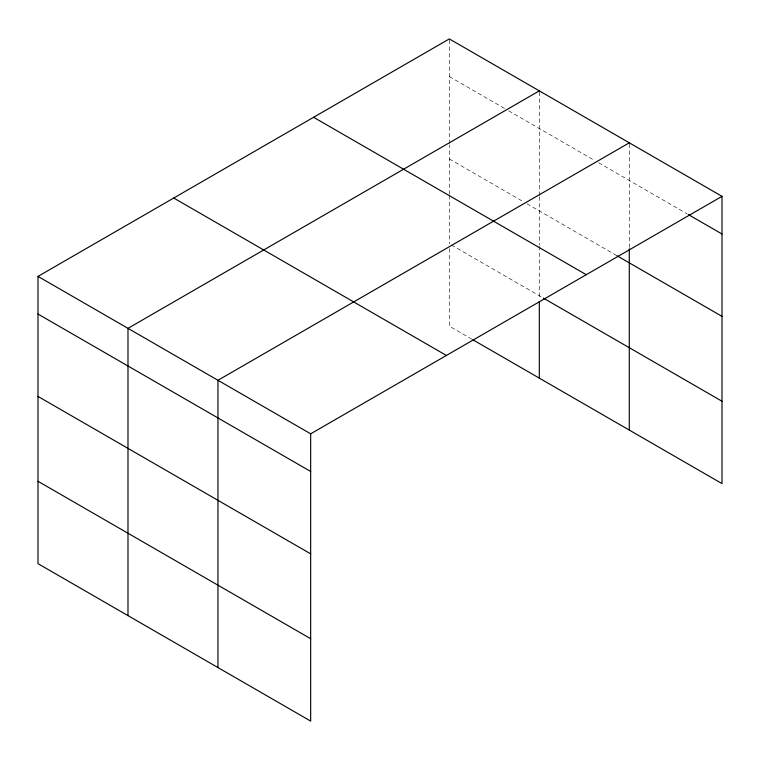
<?xml version="1.0" encoding="UTF-8"?>
<svg xmlns="http://www.w3.org/2000/svg" width="760" height="760" viewBox="0 0 760 760"><rect width="100%" height="100%" fill="white"/><g stroke="black" fill="none" stroke-linecap="round" stroke-linejoin="round"><path stroke-width="0.57" stroke-dasharray="3.8 2.85" d="M449.331 194.303L449.331 144.827M449.331 143.649L449.331 38.912M539.315 196.773L539.315 245.081M539.315 195.595L539.315 90.858M629.289 247.551L629.289 142.814M449.331 76.579L504.545 108.452M508.639 110.817L594.529 160.407M598.614 162.763L687.363 213.997M449.331 158.945L522.947 201.447M527.041 203.813L617.025 255.759M451.373 244.995L542.383 297.53M471.827 339.169L449.331 326.183L449.331 246.164M539.315 246.259L539.315 299.298M449.331 195.482L449.331 243.808"/><path stroke-width="1.14" d="M629.289 248.729L629.289 430.084M38 276.393L310.669 433.817L310.669 721.088L38 563.663L38 276.393L449.331 38.912L722 196.336L722 483.607L472.844 339.758M539.315 90.858L127.984 328.339L127.984 615.609M629.289 142.814L217.958 380.294L217.958 667.565M310.669 433.817L722 196.336M688.38 214.586L722 234.004M617.025 255.759L722 316.369M313.595 117.278L586.264 274.702M543.4 298.12L722 401.233M173.736 198.027L446.405 355.452M38 314.051L310.669 471.476M38 396.425L310.669 553.85M38 481.289L310.669 638.713M539.315 301.644L539.315 378.138"/></g></svg>
